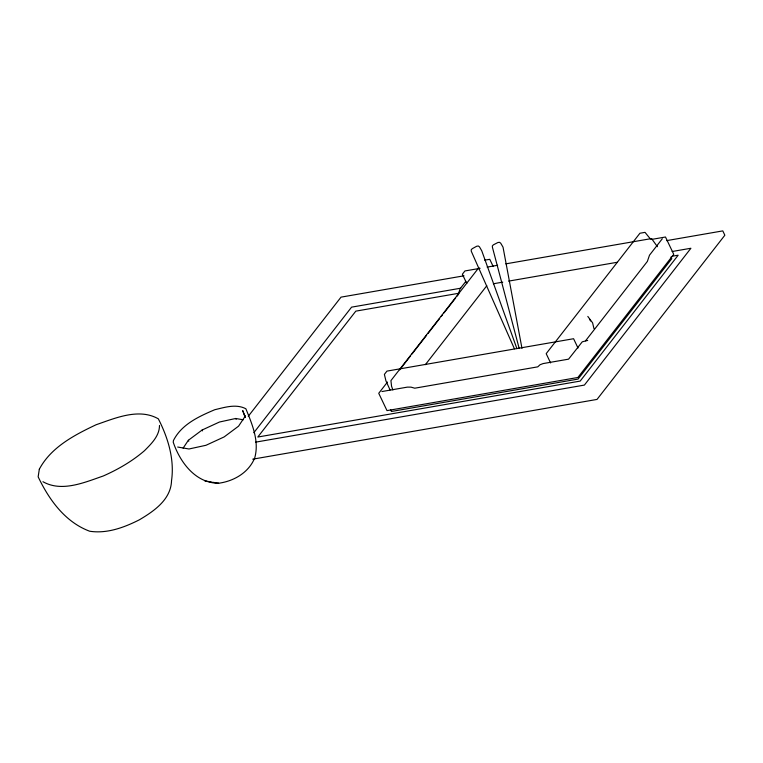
<?xml version="1.0" encoding="UTF-8"?>
<svg xmlns="http://www.w3.org/2000/svg" width="763" height="763" viewBox="0 0 763 763"><rect width="100%" height="100%" fill="white"/><g stroke="black" fill="none" stroke-linecap="round" stroke-linejoin="round"><path stroke-width="1.14" d="M159.505 425.458C159.448 435.997 151.379 443.742 144.465 450.714C132.161 461.3 118.036 469.455 103.234 475.998C84.569 482.416 61.765 492.431 42.938 481.711M458.897 292.353L459.984 289.177M183.11 448.148L188.356 440.28L202.147 429.998L219.477 422.015L235.71 418.486L243.263 419.784M245.428 415.864L238.571 426.164L224.131 436.932L205.981 445.287L188.986 448.987L177.693 447.042M248.261 416.302L341.023 297.141L463.98 275.805M253.812 432.735L351.581 307.146L460.785 288.195M387.48 382.053L378.734 393.288L387.003 410.618L577.877 377.485L673.748 254.337L665.489 237.007L651.697 239.401M460.757 287.918L465.859 281.366M478.897 267.603L390.933 380.603L391.543 386.192L392.888 389.979M399.717 369.817L410.618 355.816M412.077 353.946L426.612 335.272M428.062 333.402L439.698 318.467M441.148 316.597L442.607 314.728M444.056 312.868L455.692 297.923M457.142 296.063L458.592 294.194M425.353 364.676L486.823 285.715M662.303 238.743L649.513 255.166L647.358 261.432L585.564 340.803M218.628 483.246C233.888 481.195 248.738 472.602 254.728 457.905C259.458 441.052 252.124 424.161 245.867 408.758C235.958 403.637 224.932 407.347 214.784 409.712C198.924 416.474 181.546 424.333 173.43 440.547L173.23 442.197C179.954 462.12 195.5 483.284 218.628 483.246L213.115 482.321M484.677 260.183L489.77 259.306L493.213 266.525M480.108 268.318L464.925 270.951L462.368 274.232L466.794 283.521M487.118 267.098L497.638 265.276M505.812 263.855L651.564 238.561L657.41 246.716M666.576 240.641L722.78 230.893L724.85 235.223L597.019 399.421L252.734 459.173M672.136 251.513L690.925 248.252L584.391 385.086L255.624 442.149M493.394 283.76L502.741 282.138M508.578 281.127L617.191 262.281M458.964 293.24L355.806 311.142L257.799 437.037L580.176 381.09L678.173 255.195L672.317 256.215M381.92 391.543L407.366 387.127L410.99 387.137L414.767 388.195L537.772 366.85L540.042 364.743L543.103 363.579L568.559 359.163L582.264 341.814L587.691 340.432M204.789 480.89L212.124 482.121M587.815 316.435L592.593 322.825L593.957 328.615M650.524 239.115L645.021 232.362L639.928 233.24L546.184 353.66L550.609 362.94M589.465 319.163L590.562 320.985M390.065 389.96L385.944 380.89L384.39 374.395L386.946 371.114L573.585 338.724L578.011 348.014M670.982 256.94L671.802 258.676L578.058 379.087L391.429 411.476L390.599 409.741M235.71 418.486L236.129 419.345M202.147 429.998L202.557 430.857M188.356 440.28L188.766 441.148M514.424 348.796L471.305 251.304L471.181 249.882L472.202 248.719L476.732 246.23L478.287 246.001L479.469 246.84L481.768 250.827L516.913 348.634M245.238 416.97L242.72 410.608L245.219 417.504M519.193 348.481L492.45 247.384L492.326 245.982L493.346 244.856L497.924 242.51L499.498 242.319L500.69 243.168L503.027 247.155L521.978 348.357M39.323 469.197L38.15 476.827C49.061 499.727 65.084 522.073 89.681 531.229C106.934 533.9 124.197 527.491 139.381 519.803C154.04 511.115 171.017 499.536 171.541 480.566C174.613 459.316 167.974 437.638 158.332 418.83C138.914 407.785 115.413 418.095 96.167 424.724C74.478 434.958 51.026 447.213 39.323 469.197"/></g></svg>
